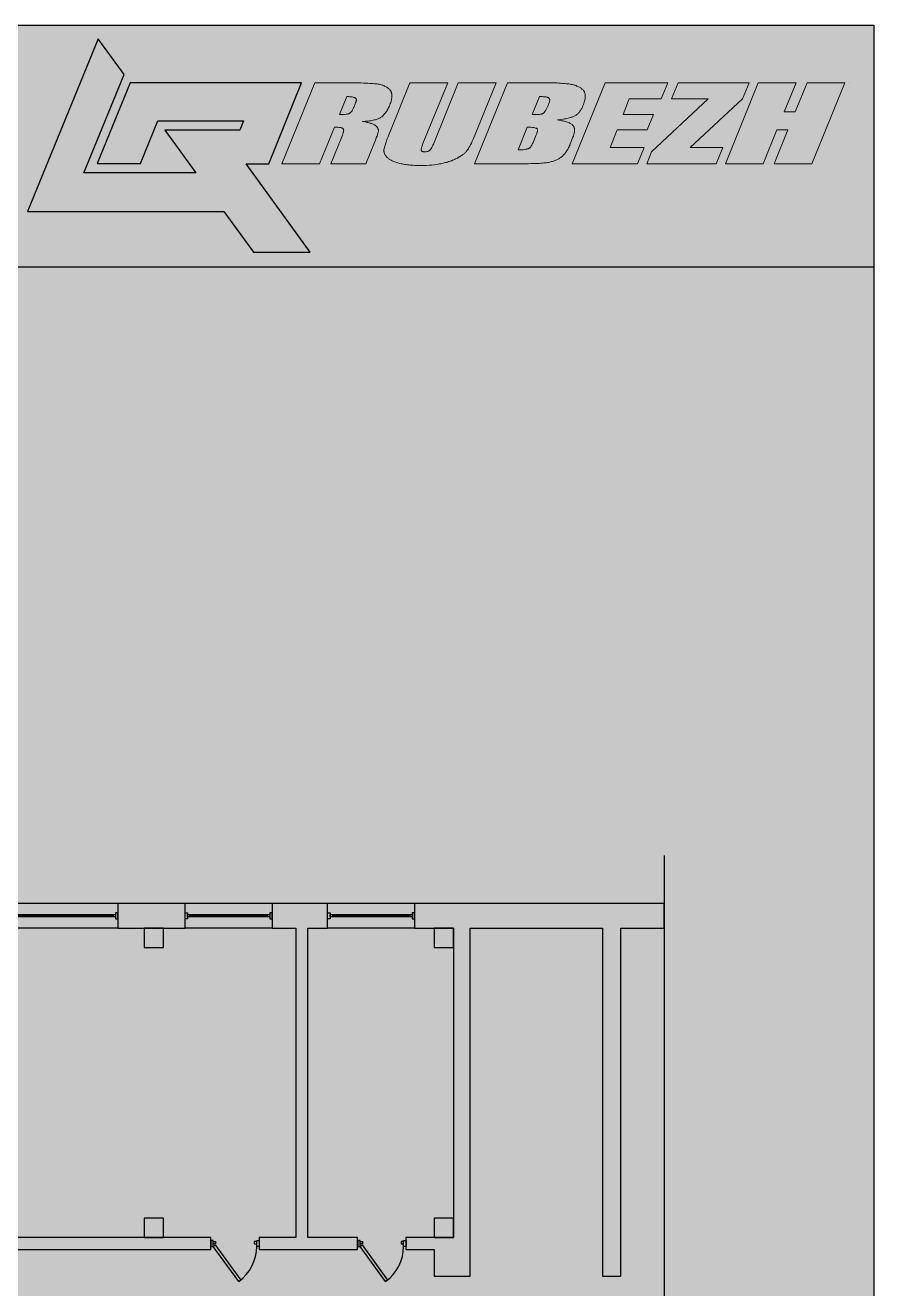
# Model space of a CAD drawing. Header units: millimetres. Extents: x 683 to 978, y 1655 to 1865.
# Drawn here: x 908.2 to 978.4, y 1760.2 to 1864.8 of the extents above; entities that cross this region are included whole.
import ezdxf

# ---------------------------------------------------------------- set-up
doc = ezdxf.new("R2010")
doc.units = ezdxf.units.MM
doc.layers.add('Планировка', color=7, linetype='Continuous')

# ---------------------------------------------------------------- blocks, each defined once
blk = doc.blocks.new('*U146')
at = {"layer": 'Планировка', "color": 251, "linetype": 'Continuous', "lineweight": -3}
for p, q in [((0, 315, -1000), (1800, 315, -1000)), ((100, 85, -1000), (100, 35, -1000)), ((100, 60, -1000), (1700, 60, -1000)), ((1700, 85, -1000), (1700, 35, -1000)), ((0, -195, -1000), (1800, -195, -1000))]:
    blk.add_line(p, q, dxfattribs=at)
at = {"layer": 'Планировка', "color": 251, "linetype": 'Continuous', "lineweight": -3, "elevation": -1000}
for points in [[(50, 0), (0, 0), (0, 120), (50, 120)], [(50, 85), (50, 35), (1750, 35), (1750, 85)], [(1750, 0), (1800, 0), (1800, 120), (1750, 120)]]:
    blk.add_lwpolyline(points, close=True, dxfattribs=at)
blk = doc.blocks.new('*U148')
at = {"layer": 'Планировка', "color": 251, "linetype": 'Continuous', "lineweight": -3}
for points in [[(50, 120), (90, 91), (619, 819), (579, 848)], [(50, 0), (0, 0), (0, 120), (50, 120)], [(50, 20), (100, 20), (100, 70), (50, 70)], [(950, 20), (900, 20), (900, 70), (950, 70)], [(950, 0), (1000, 0), (1000, 120), (950, 120)]]:
    blk.add_lwpolyline(points, close=True, dxfattribs=at)
at = {"layer": 'Планировка', "color": 251, "linetype": 'Continuous', "lineweight": -3, "extrusion": (0, 0, -1)}
blk.add_arc((-50, 120), 900, 126, 180, dxfattribs=at)
blk = doc.blocks.new('*U150')
at = {"layer": 'Планировка', "color": 251, "linetype": 'Continuous', "lineweight": -3}
for p, q in [((6650, 125), (250, 125)), ((250, -125), (6650, -125))]:
    blk.add_line(p, q, dxfattribs=at)
blk = doc.blocks.new('*U151')
at = {"layer": 'Планировка', "color": 251, "linetype": 'Continuous', "lineweight": -3}
for p, q in [((0, 315, -1500), (4500, 315, -1500)), ((100, 85, -1500), (100, 35, -1500)), ((100, 60, -1500), (4400, 60, -1500)), ((4400, 85, -1500), (4400, 35, -1500)), ((0, -195, -1500), (4500, -195, -1500))]:
    blk.add_line(p, q, dxfattribs=at)
at = {"layer": 'Планировка', "color": 251, "linetype": 'Continuous', "lineweight": -3, "elevation": -1500}
for points in [[(50, 0), (0, 0), (0, 120), (50, 120)], [(50, 85), (50, 35), (4450, 35), (4450, 85)], [(4450, 0), (4500, 0), (4500, 120), (4450, 120)]]:
    blk.add_lwpolyline(points, close=True, dxfattribs=at)
blk = doc.blocks.new('*U159')
at = {"layer": 'Планировка', "color": 251, "linetype": 'Continuous', "lineweight": -3}
for p, q in [((0, 315, -1000), (1800, 315, -1000)), ((100, 85, -1000), (100, 35, -1000)), ((100, 60, -1000), (1700, 60, -1000)), ((1700, 85, -1000), (1700, 35, -1000)), ((0, -195, -1000), (1800, -195, -1000))]:
    blk.add_line(p, q, dxfattribs=at)
at = {"layer": 'Планировка', "color": 251, "linetype": 'Continuous', "lineweight": -3, "elevation": -1000}
for points in [[(50, 0), (0, 0), (0, 120), (50, 120)], [(50, 85), (50, 35), (1750, 35), (1750, 85)], [(1750, 0), (1800, 0), (1800, 120), (1750, 120)]]:
    blk.add_lwpolyline(points, close=True, dxfattribs=at)
blk = doc.blocks.new('*U160')
at = {"layer": 'Планировка', "color": 251, "linetype": 'Continuous', "lineweight": -3}
for points in [[(50, 120), (90, 91), (619, 819), (579, 848)], [(50, 0), (0, 0), (0, 120), (50, 120)], [(50, 20), (100, 20), (100, 70), (50, 70)], [(950, 20), (900, 20), (900, 70), (950, 70)], [(950, 0), (1000, 0), (1000, 120), (950, 120)]]:
    blk.add_lwpolyline(points, close=True, dxfattribs=at)
at = {"layer": 'Планировка', "color": 251, "linetype": 'Continuous', "lineweight": -3, "extrusion": (0, 0, -1)}
blk.add_arc((-50, 120), 900, 126, 180, dxfattribs=at)
blk = doc.blocks.new('*U161')
at = {"layer": 'Планировка', "color": 251, "linetype": 'Continuous', "lineweight": -3}
for p, q in [((6400, 0), (0, 0)), ((0, -350), (6400, -350))]:
    blk.add_line(p, q, dxfattribs=at)
blk = doc.blocks.new('*U162')
at = {"layer": 'Планировка', "color": 251, "linetype": 'Continuous', "lineweight": -3}
for p, q in [((923, 0), (125, 0)), ((923, -250), (923, 0)), ((1923, 0), (1923, -250)), ((2875, 0), (1923, 0)), ((10180, 0), (3125, 0)), ((10180, -250), (10180, 0)), ((11180, 0), (11180, -250)), ((11940, 0), (11180, 0)), ((13219, 0), (12190, 0)), ((13219, -250), (13219, 0)), ((14219, 0), (14219, -250)), ((15200, 0), (14219, 0)), ((-125, -250), (923, -250)), ((1923, -250), (3000, -250)), ((3000, -250), (10180, -250)), ((11180, -250), (12065, -250)), ((12065, -250), (13219, -250)), ((14219, -250), (14800, -250))]:
    blk.add_line(p, q, dxfattribs=at)
blk = doc.blocks.new('*U172')
at = {"layer": 'Планировка', "color": 251, "linetype": 'Continuous', "lineweight": -3}
for p, q in [((0, 0), (0, -380)), ((7203, 0), (0, 0)), ((0, -380), (7203, -380))]:
    blk.add_line(p, q, dxfattribs=at)
blk = doc.blocks.new('*U177')
at = {"layer": 'Планировка', "color": 251, "linetype": 'Continuous', "lineweight": -3}
for p, q in [((0, 375), (0, -375)), ((553, 375), (0, 375)), ((0, -375), (803, -375))]:
    blk.add_line(p, q, dxfattribs=at)
blk = doc.blocks.new('*U227')
at = {"layer": 'Планировка', "color": 251, "linetype": 'Continuous', "lineweight": -3}
for p, q in [((0, 255), (0, -255)), ((898, 255), (0, 255)), ((4013, 255), (1278, 255)), ((5166, 255), (4363, 255)), ((5166, -255), (5166, 255)), ((6966, 255), (6966, -255)), ((7373, 255), (6966, 255)), ((8114, 255), (7623, 255)), ((8114, -255), (8114, 255)), ((9914, 255), (9914, -255)), ((11306, 255), (9914, 255)), ((11306, -255), (11306, 255)), ((0, -255), (1278, -255)), ((1278, -255), (4363, -255)), ((4363, -255), (5166, -255)), ((6966, -255), (7498, -255)), ((7498, -255), (8114, -255)), ((9914, -255), (11306, -255))]:
    blk.add_line(p, q, dxfattribs=at)

msp = doc.modelspace()

# ---------------------------------------------------------------- hatches: boundary and pattern name
h = msp.add_hatch(color=255)
h.dxf.hatch_style = 1
h.paths.add_polyline_path([(683.41, 1864.78), (683.41, 1844.78), (978.41, 1844.78), (978.41, 1864.78)])
h = msp.add_hatch(color=150)
h.dxf.hatch_style = 1
h.paths.add_polyline_path([(916.36, 1860.71), (914.21, 1863.65), (908.38, 1849.36), (924.63, 1849.37), (927.09, 1845.99), (931.78, 1845.99), (926.46, 1853.32), (928.35, 1853.32), (931.06, 1860.02), (916.87, 1860.02), (914.14, 1853.33), (917.72, 1853.33), (919.16, 1856.86), (926.26, 1856.86), (925.94, 1856.09), (919.74, 1856.09), (922.31, 1852.55), (913.03, 1852.55)])
h.paths.add_polyline_path([(937.36, 1855.79), (937.3, 1855.6), (937.24, 1855.45), (937.17, 1855.28), (937.09, 1855.08), (936.38, 1853.31), (933.48, 1853.31), (934.39, 1855.54), (934.44, 1855.67), (934.5, 1855.85), (934.52, 1855.93), (934.53, 1855.98), (934.53, 1856.02), (934.54, 1856.09), (934.53, 1856.12), (934.53, 1856.15), (934.53, 1856.17), (934.52, 1856.19), (934.51, 1856.21), (934.49, 1856.23), (934.45, 1856.25), (934.4, 1856.27), (934.32, 1856.3), (934.27, 1856.31), (934.17, 1856.32), (934.06, 1856.33), (933.92, 1856.34), (933.77, 1856.34), (932.54, 1853.31), (929.42, 1853.31), (932.14, 1860.01), (934.35, 1860.01), (934.62, 1860.01), (934.88, 1860.01), (935.12, 1860.01), (935.36, 1860.01), (935.58, 1860.01), (935.79, 1860), (936, 1860), (936.19, 1859.99), (936.36, 1859.98), (936.53, 1859.98), (936.69, 1859.97), (936.94, 1859.95), (937.08, 1859.94), (937.24, 1859.93), (937.51, 1859.89), (937.71, 1859.83), (937.79, 1859.81), (937.9, 1859.77), (938, 1859.72), (938.07, 1859.68), (938.24, 1859.56), (938.4, 1859.4), (938.44, 1859.33), (938.46, 1859.3), (938.49, 1859.24), (938.52, 1859.11), (938.54, 1858.91), (938.52, 1858.72), (938.47, 1858.52), (938.43, 1858.39), (938.39, 1858.29), (938.36, 1858.19), (938.29, 1858.03), (938.23, 1857.91), (938.19, 1857.83), (938.14, 1857.75), (938.1, 1857.67), (938.05, 1857.6), (938, 1857.53), (937.95, 1857.47), (937.9, 1857.41), (937.85, 1857.35), (937.8, 1857.3), (937.67, 1857.19), (937.56, 1857.12), (937.42, 1857.05), (937.27, 1857), (937.08, 1856.94), (936.91, 1856.9), (936.78, 1856.88), (936.59, 1856.86), (936.34, 1856.83), (936.09, 1856.81), (936.26, 1856.79), (936.46, 1856.75), (936.59, 1856.72), (936.83, 1856.65), (937.03, 1856.58), (937.15, 1856.5), (937.26, 1856.39), (937.39, 1856.23), (937.43, 1856.08), (937.41, 1855.96)])
h.paths.add_polyline_path([(934.19, 1857.38), (934.8, 1858.87), (934.93, 1858.87), (935.04, 1858.86), (935.19, 1858.86), (935.35, 1858.83), (935.42, 1858.8), (935.51, 1858.78), (935.59, 1858.67), (935.59, 1858.55), (935.57, 1858.46), (935.56, 1858.43), (935.54, 1858.39), (935.53, 1858.35), (935.38, 1857.98), (935.33, 1857.87), (935.28, 1857.79), (935.24, 1857.71), (935.15, 1857.58), (935.03, 1857.49), (934.92, 1857.45), (934.76, 1857.41), (934.6, 1857.39), (934.44, 1857.38), (934.32, 1857.38)], flags=16)
h.paths.add_polyline_path([(935.05, 1857.5), (935.1, 1857.54), (935.16, 1857.6), (935.2, 1857.65), (935.23, 1857.7), (935.19, 1857.63), (935.13, 1857.57), (935.07, 1857.51)], flags=0)
h.paths.add_polyline_path([(935.59, 1858.58), (935.58, 1858.53), (935.58, 1858.56), (935.59, 1858.64), (935.58, 1858.67), (935.58, 1858.64)], flags=16)
h.paths.add_polyline_path([(937.41, 1856.16), (937.4, 1856.17), (937.42, 1856.13), (937.42, 1856.07)], flags=17)
h.paths.add_polyline_path([(937.97, 1854.87), (938.05, 1855.11), (938.12, 1855.31), (938.21, 1855.53), (938.3, 1855.78), (938.41, 1856.05), (940.02, 1860.01), (943.15, 1860.01), (941.1, 1854.99), (941.06, 1854.88), (941.03, 1854.79), (941, 1854.7), (940.98, 1854.63), (940.96, 1854.56), (940.95, 1854.51), (940.95, 1854.44), (940.98, 1854.38), (940.99, 1854.37), (941.02, 1854.35), (941.03, 1854.34), (941.05, 1854.34), (941.09, 1854.32), (941.13, 1854.31), (941.19, 1854.31), (941.32, 1854.31), (941.38, 1854.31), (941.44, 1854.32), (941.5, 1854.34), (941.55, 1854.36), (941.6, 1854.38), (941.6, 1854.39), (941.68, 1854.44), (941.71, 1854.48), (941.75, 1854.53), (941.79, 1854.59), (941.83, 1854.67), (941.87, 1854.75), (941.92, 1854.85), (941.97, 1854.95), (942.02, 1855.07), (944.02, 1860.01), (947.15, 1860.01), (945.33, 1855.54), (945.25, 1855.35), (945.13, 1855.06), (945, 1854.79), (944.87, 1854.57), (944.78, 1854.43), (944.69, 1854.32), (944.63, 1854.27), (944.54, 1854.18), (944.45, 1854.11), (944.33, 1854.02), (944.16, 1853.91), (943.96, 1853.8), (943.82, 1853.72), (943.72, 1853.68), (943.6, 1853.62), (943.36, 1853.53), (943.23, 1853.49), (943.1, 1853.44), (942.96, 1853.41), (942.86, 1853.38), (942.77, 1853.36), (942.61, 1853.32), (942.47, 1853.3), (942.28, 1853.27), (942.06, 1853.23), (941.84, 1853.21), (941.62, 1853.19), (941.39, 1853.18), (941.16, 1853.17), (940.83, 1853.17), (940.53, 1853.18), (940.4, 1853.18), (940.28, 1853.19), (940.16, 1853.2), (940.04, 1853.21), (939.83, 1853.23), (939.71, 1853.25), (939.51, 1853.28), (939.33, 1853.32), (939.15, 1853.36), (938.97, 1853.41), (938.85, 1853.45), (938.75, 1853.48), (938.62, 1853.53), (938.55, 1853.57), (938.4, 1853.64), (938.24, 1853.74), (938.14, 1853.83), (938.09, 1853.89), (938.02, 1853.97), (937.97, 1854.05), (937.92, 1854.14), (937.9, 1854.21), (937.87, 1854.31), (937.86, 1854.46), (937.9, 1854.63)])
h.paths.add_polyline_path([(953.49, 1856.52), (953.45, 1856.56), (953.4, 1856.59), (953.35, 1856.63), (953.29, 1856.66), (953.22, 1856.69), (953.15, 1856.72), (953.07, 1856.75), (952.99, 1856.78), (952.9, 1856.81), (952.8, 1856.83), (952.7, 1856.86), (952.6, 1856.88), (952.48, 1856.9), (952.36, 1856.92), (952.24, 1856.94), (952.48, 1856.97), (952.71, 1857), (952.82, 1857.02), (952.92, 1857.04), (953.02, 1857.06), (953.11, 1857.08), (953.2, 1857.11), (953.28, 1857.13), (953.36, 1857.16), (953.44, 1857.18), (953.5, 1857.21), (953.57, 1857.23), (953.63, 1857.26), (953.73, 1857.32), (953.83, 1857.39), (953.88, 1857.43), (953.93, 1857.47), (953.97, 1857.51), (954.06, 1857.61), (954.14, 1857.73), (954.24, 1857.89), (954.25, 1857.9), (954.31, 1858.04), (954.34, 1858.11), (954.38, 1858.21), (954.42, 1858.32), (954.45, 1858.42), (954.48, 1858.51), (954.5, 1858.61), (954.52, 1858.69), (954.53, 1858.78), (954.53, 1858.86), (954.53, 1858.93), (954.53, 1859.01), (954.52, 1859.07), (954.5, 1859.14), (954.49, 1859.17), (954.46, 1859.26), (954.44, 1859.29), (954.39, 1859.37), (954.35, 1859.42), (954.31, 1859.46), (954.26, 1859.5), (954.21, 1859.55), (954.16, 1859.59), (954.11, 1859.62), (954.05, 1859.66), (953.98, 1859.69), (953.92, 1859.72), (953.85, 1859.75), (953.78, 1859.78), (953.71, 1859.81), (953.63, 1859.83), (953.55, 1859.85), (953.38, 1859.88), (953.29, 1859.9), (953.19, 1859.92), (953.09, 1859.93), (952.98, 1859.94), (952.86, 1859.95), (952.74, 1859.96), (952.62, 1859.97), (952.48, 1859.98), (952.34, 1859.99), (952.2, 1860), (952.05, 1860), (951.89, 1860.01), (951.73, 1860.01), (951.56, 1860.01), (951.38, 1860.01), (951.2, 1860.01), (948.1, 1860.01), (945.38, 1853.31), (948.98, 1853.31), (949.21, 1853.31), (949.43, 1853.32), (949.64, 1853.32), (949.84, 1853.32), (950.03, 1853.33), (950.22, 1853.33), (950.39, 1853.34), (950.55, 1853.34), (950.71, 1853.35), (950.85, 1853.36), (950.98, 1853.37), (951.11, 1853.38), (951.22, 1853.39), (951.33, 1853.4), (951.43, 1853.42), (951.51, 1853.43), (951.59, 1853.45), (951.67, 1853.47), (951.83, 1853.51), (951.9, 1853.53), (952.04, 1853.58), (952.1, 1853.61), (952.17, 1853.64), (952.23, 1853.67), (952.36, 1853.73), (952.41, 1853.77), (952.52, 1853.84), (952.57, 1853.88), (952.63, 1853.92), (952.68, 1853.97), (952.77, 1854.07), (952.82, 1854.12), (952.87, 1854.18), (952.91, 1854.24), (952.95, 1854.3), (952.99, 1854.36), (953.08, 1854.5), (953.12, 1854.57), (953.19, 1854.72), (953.26, 1854.89), (953.51, 1855.51), (953.55, 1855.59), (953.57, 1855.67), (953.6, 1855.74), (953.61, 1855.82), (953.63, 1855.88), (953.64, 1855.95), (953.65, 1856.02), (953.65, 1856.08), (953.65, 1856.14), (953.64, 1856.2), (953.64, 1856.25), (953.62, 1856.3), (953.6, 1856.35), (953.58, 1856.4), (953.55, 1856.44), (953.52, 1856.48)])
h.paths.add_polyline_path([(949.73, 1856.34), (949.89, 1856.33), (950.03, 1856.33), (950.16, 1856.32), (950.31, 1856.3), (950.43, 1856.27), (950.46, 1856.27), (950.55, 1856.24), (950.59, 1856.11), (950.57, 1856.02), (950.56, 1855.95), (950.52, 1855.81), (950.47, 1855.71), (950.22, 1855.08), (950.18, 1854.99), (950.14, 1854.9), (950.11, 1854.86), (950.09, 1854.82), (950.07, 1854.79), (950.01, 1854.7), (949.91, 1854.61), (949.82, 1854.57), (949.71, 1854.53), (949.61, 1854.51), (949.51, 1854.49), (949.39, 1854.48), (949.26, 1854.47), (949.12, 1854.46), (948.97, 1854.46)], flags=16)
h.paths.add_polyline_path([(950.15, 1857.38), (950.76, 1858.87), (950.87, 1858.87), (950.97, 1858.87), (951.06, 1858.86), (951.15, 1858.86), (951.26, 1858.85), (951.33, 1858.84), (951.44, 1858.83), (951.55, 1858.74), (951.6, 1858.64), (951.59, 1858.5), (951.54, 1858.34), (951.5, 1858.23), (951.44, 1858.09), (951.38, 1857.96), (951.31, 1857.81), (951.25, 1857.71), (951.22, 1857.67), (951.19, 1857.63), (951.15, 1857.58), (951.11, 1857.53), (951.03, 1857.47), (950.91, 1857.43), (950.89, 1857.42), (950.88, 1857.42), (950.84, 1857.42), (950.73, 1857.4), (950.52, 1857.38), (950.4, 1857.38), (950.33, 1857.38), (950.25, 1857.38)], flags=16)
h.paths.add_polyline_path([(950.58, 1856.14), (950.56, 1856.22), (950.51, 1856.25), (950.57, 1856.21)], flags=0)
h.paths.add_polyline_path([(950.02, 1854.72), (950.02, 1854.73), (949.99, 1854.69)], flags=0)
h.paths.add_polyline_path([(949.84, 1854.57), (949.81, 1854.56), (949.87, 1854.59), (949.92, 1854.62), (949.89, 1854.61)], flags=16)
h.paths.add_polyline_path([(951.01, 1857.47), (950.99, 1857.46), (951.04, 1857.48)], flags=0)
h.paths.add_polyline_path([(951.59, 1858.64), (951.58, 1858.66), (951.56, 1858.72), (951.53, 1858.75), (951.58, 1858.69)], flags=0)
h.paths.add_polyline_path([(960.17, 1857.4), (957.66, 1857.4), (958.18, 1858.68), (960.82, 1858.68), (961.36, 1860.01), (956.17, 1860.01), (953.44, 1853.31), (958.86, 1853.31), (959.4, 1854.65), (956.59, 1854.65), (957.19, 1856.13), (959.65, 1856.13)])
h.paths.add_polyline_path([(967.54, 1858.68), (968.09, 1860.01), (962.22, 1860.01), (961.67, 1858.68), (964.72, 1858.68), (960.01, 1854.29), (959.62, 1853.31), (965.36, 1853.31), (965.91, 1854.65), (963.21, 1854.65)])
h.paths.add_polyline_path([(976.01, 1860.01), (972.89, 1860.01), (971.92, 1857.62), (971.01, 1857.62), (971.98, 1860.01), (968.86, 1860.01), (966.14, 1853.31), (969.26, 1853.31), (970.4, 1856.13), (971.31, 1856.13), (970.17, 1853.31), (973.29, 1853.31)])
h = msp.add_hatch(color=254)
h.dxf.hatch_style = 1
h.paths.add_polyline_path([(683.41, 1844.78), (683.41, 1654.78), (978.41, 1654.78), (978.41, 1844.78)])

# ---------------------------------------------------------------- linework, layer by layer
for p, q in [((683.41, 1864.78), (978.41, 1864.78)), ((978.41, 1864.78), (978.41, 1654.78)), ((683.41, 1844.78), (978.41, 1844.78))]:
    msp.add_line(p, q)
at = {"color": 150}
for p, q in [((914.21, 1863.65), (908.38, 1849.36)), ((916.36, 1860.71), (914.21, 1863.65)), ((913.03, 1852.55), (916.36, 1860.71)), ((916.87, 1860.02), (914.14, 1853.33)), ((931.06, 1860.02), (916.87, 1860.02)), ((928.35, 1853.32), (931.06, 1860.02)), ((917.72, 1853.33), (919.16, 1856.86)), ((919.16, 1856.86), (926.26, 1856.86)), ((926.26, 1856.86), (925.94, 1856.09)), ((925.94, 1856.09), (919.74, 1856.09)), ((919.74, 1856.09), (922.31, 1852.55)), ((953.26, 1854.89), (953.23, 1854.8)), ((914.14, 1853.33), (917.72, 1853.33)), ((931.78, 1845.99), (926.46, 1853.32)), ((926.46, 1853.32), (928.35, 1853.32)), ((922.31, 1852.55), (913.03, 1852.55)), ((908.38, 1849.36), (924.63, 1849.37)), ((924.63, 1849.37), (927.09, 1845.99)), ((927.09, 1845.99), (931.78, 1845.99))]:
    msp.add_line(p, q, dxfattribs=at)
at = {"color": 150, "lineweight": 0}
for p, q in [((929.42, 1853.31), (932.14, 1860.01)), ((932.14, 1860.01), (934.35, 1860.01)), ((932.14, 1860.01), (932.14, 1860.01)), ((934.35, 1860.01), (934.62, 1860.01)), ((934.62, 1860.01), (934.88, 1860.01)), ((934.88, 1860.01), (935.12, 1860.01)), ((935.12, 1860.01), (935.36, 1860.01)), ((935.36, 1860.01), (935.58, 1860.01)), ((935.58, 1860.01), (935.79, 1860)), ((935.79, 1860), (936, 1860)), ((936, 1860), (936.19, 1859.99)), ((936.19, 1859.99), (936.36, 1859.98)), ((936.36, 1859.98), (936.53, 1859.98)), ((936.53, 1859.98), (936.69, 1859.97)), ((936.69, 1859.97), (936.83, 1859.96)), ((936.83, 1859.96), (936.96, 1859.95)), ((936.96, 1859.95), (937.08, 1859.94)), ((937.08, 1859.94), (937.2, 1859.93)), ((937.2, 1859.93), (937.29, 1859.92)), ((937.29, 1859.92), (937.38, 1859.91)), ((937.38, 1859.91), (937.47, 1859.89)), ((937.47, 1859.89), (937.56, 1859.87)), ((937.56, 1859.87), (937.64, 1859.85)), ((937.64, 1859.85), (937.72, 1859.83)), ((937.72, 1859.83), (937.79, 1859.81)), ((937.79, 1859.81), (937.87, 1859.78)), ((937.87, 1859.78), (937.93, 1859.75)), ((937.93, 1859.75), (938, 1859.72)), ((938, 1859.72), (938.06, 1859.69)), ((938.06, 1859.69), (938.12, 1859.65)), ((938.12, 1859.65), (938.18, 1859.61)), ((938.18, 1859.61), (938.23, 1859.57)), ((938.23, 1859.57), (938.28, 1859.53)), ((938.28, 1859.53), (938.33, 1859.48)), ((938.33, 1859.48), (938.37, 1859.43)), ((938.37, 1859.43), (938.39, 1859.41)), ((938.39, 1859.41), (938.41, 1859.38)), ((938.41, 1856.05), (940.02, 1860.01)), ((938.41, 1859.38), (938.43, 1859.36)), ((938.43, 1859.36), (938.44, 1859.33)), ((940.02, 1860.01), (943.15, 1860.01)), ((943.15, 1860.01), (941.1, 1854.99)), ((942.02, 1855.07), (944.02, 1860.01)), ((944.02, 1860.01), (947.15, 1860.01)), ((947.15, 1860.01), (945.33, 1855.54)), ((945.38, 1853.31), (948.1, 1860.01)), ((947.38, 1860.01), (947.38, 1860.01)), ((948.1, 1860.01), (951.2, 1860.01)), ((948.1, 1860.01), (948.1, 1860.01)), ((951.2, 1860.01), (951.38, 1860.01)), ((951.38, 1860.01), (951.56, 1860.01)), ((951.56, 1860.01), (951.73, 1860.01)), ((951.73, 1860.01), (951.89, 1860.01)), ((951.89, 1860.01), (952.05, 1860)), ((952.05, 1860), (952.2, 1860)), ((952.2, 1860), (952.34, 1859.99)), ((952.34, 1859.99), (952.48, 1859.98)), ((952.48, 1859.98), (952.62, 1859.97)), ((952.62, 1859.97), (952.74, 1859.96)), ((952.74, 1859.96), (952.86, 1859.95)), ((952.86, 1859.95), (952.98, 1859.94)), ((952.98, 1859.94), (953.09, 1859.93)), ((953.09, 1859.93), (953.19, 1859.92)), ((953.19, 1859.92), (953.29, 1859.9)), ((953.29, 1859.9), (953.38, 1859.88)), ((953.38, 1859.88), (953.46, 1859.87)), ((953.44, 1853.31), (956.17, 1860.01)), ((953.46, 1859.87), (953.55, 1859.85)), ((953.55, 1859.85), (953.63, 1859.83)), ((953.63, 1859.83), (953.71, 1859.81)), ((953.71, 1859.81), (953.78, 1859.78)), ((953.78, 1859.78), (953.85, 1859.75)), ((953.85, 1859.75), (953.92, 1859.72)), ((953.92, 1859.72), (953.98, 1859.69)), ((953.98, 1859.69), (954.05, 1859.66)), ((954.05, 1859.66), (954.11, 1859.62)), ((954.11, 1859.62), (954.16, 1859.59)), ((954.16, 1859.59), (954.21, 1859.55)), ((954.21, 1859.55), (954.26, 1859.5)), ((954.26, 1859.5), (954.31, 1859.46)), ((954.31, 1859.46), (954.35, 1859.42)), ((954.35, 1859.42), (954.39, 1859.37)), ((954.39, 1859.37), (954.41, 1859.34)), ((956.17, 1860.01), (961.36, 1860.01)), ((956.96, 1860.01), (956.96, 1860.01)), ((961.36, 1860.01), (960.82, 1858.68)), ((961.67, 1858.68), (962.22, 1860.01)), ((962.22, 1860.01), (968.09, 1860.01)), ((966.14, 1853.31), (968.86, 1860.01)), ((968.09, 1860.01), (967.54, 1858.68)), ((968.86, 1860.01), (971.98, 1860.01)), ((971.98, 1860.01), (971.01, 1857.62)), ((971.92, 1857.62), (972.89, 1860.01)), ((972.89, 1860.01), (976.01, 1860.01)), ((976.01, 1860.01), (973.29, 1853.31)), ((976.42, 1860.01), (976.42, 1860.01)), ((934.8, 1858.87), (934.19, 1857.38)), ((934.93, 1858.87), (934.8, 1858.87)), ((934.8, 1858.87), (934.8, 1858.87)), ((935.04, 1858.86), (934.93, 1858.87)), ((935.15, 1858.86), (935.04, 1858.86)), ((935.24, 1858.85), (935.15, 1858.86)), ((935.32, 1858.83), (935.24, 1858.85)), ((935.39, 1858.81), (935.32, 1858.83)), ((935.38, 1857.98), (935.53, 1858.35)), ((935.42, 1858.8), (935.39, 1858.81)), ((935.45, 1858.8), (935.42, 1858.8)), ((935.47, 1858.78), (935.45, 1858.8)), ((935.5, 1858.77), (935.47, 1858.78)), ((935.52, 1858.76), (935.5, 1858.77)), ((935.53, 1858.74), (935.52, 1858.76)), ((935.55, 1858.73), (935.53, 1858.74)), ((935.53, 1858.35), (935.54, 1858.39)), ((935.54, 1858.39), (935.56, 1858.43)), ((935.56, 1858.71), (935.55, 1858.73)), ((935.57, 1858.69), (935.56, 1858.71)), ((935.56, 1858.43), (935.57, 1858.46)), ((935.58, 1858.67), (935.57, 1858.69)), ((935.57, 1858.5), (935.58, 1858.53)), ((935.57, 1858.46), (935.57, 1858.5)), ((935.58, 1858.64), (935.58, 1858.67)), ((935.59, 1858.62), (935.58, 1858.64)), ((935.58, 1858.56), (935.59, 1858.59)), ((935.58, 1858.53), (935.58, 1858.56)), ((935.59, 1858.59), (935.59, 1858.62)), ((938.43, 1858.39), (938.39, 1858.29)), ((938.46, 1858.49), (938.43, 1858.39)), ((938.44, 1859.33), (938.46, 1859.3)), ((938.46, 1859.3), (938.47, 1859.27)), ((938.49, 1858.58), (938.46, 1858.49)), ((938.47, 1859.27), (938.48, 1859.24)), ((938.48, 1859.24), (938.49, 1859.21)), ((938.49, 1859.21), (938.5, 1859.17)), ((938.51, 1858.68), (938.49, 1858.58)), ((938.5, 1859.17), (938.51, 1859.14)), ((938.51, 1859.14), (938.52, 1859.11)), ((938.52, 1858.76), (938.51, 1858.68)), ((938.52, 1859.11), (938.52, 1859.07)), ((938.52, 1859.07), (938.53, 1859)), ((938.53, 1858.85), (938.52, 1858.76)), ((938.53, 1859), (938.53, 1858.93)), ((938.53, 1858.93), (938.53, 1858.85)), ((950.76, 1858.87), (950.15, 1857.38)), ((950.87, 1858.87), (950.76, 1858.87)), ((950.76, 1858.87), (950.76, 1858.87)), ((950.97, 1858.87), (950.87, 1858.87)), ((951.06, 1858.86), (950.97, 1858.87)), ((951.15, 1858.86), (951.06, 1858.86)), ((951.22, 1858.85), (951.15, 1858.86)), ((951.28, 1858.85), (951.22, 1858.85)), ((951.33, 1858.84), (951.28, 1858.85)), ((951.38, 1858.83), (951.33, 1858.84)), ((951.41, 1858.82), (951.38, 1858.83)), ((951.45, 1858.81), (951.41, 1858.82)), ((951.48, 1858.8), (951.45, 1858.81)), ((951.5, 1858.78), (951.48, 1858.8)), ((951.53, 1858.75), (951.5, 1858.78)), ((951.5, 1858.23), (951.53, 1858.31)), ((951.55, 1858.73), (951.53, 1858.75)), ((951.53, 1858.31), (951.55, 1858.38)), ((951.56, 1858.7), (951.55, 1858.73)), ((951.55, 1858.38), (951.57, 1858.44)), ((951.58, 1858.68), (951.56, 1858.7)), ((951.57, 1858.44), (951.58, 1858.5)), ((951.58, 1858.66), (951.58, 1858.68)), ((951.59, 1858.64), (951.58, 1858.66)), ((951.58, 1858.5), (951.59, 1858.55)), ((951.59, 1858.62), (951.59, 1858.64)), ((951.59, 1858.6), (951.59, 1858.62)), ((951.59, 1858.55), (951.59, 1858.6)), ((954.42, 1858.32), (954.38, 1858.21)), ((954.41, 1859.34), (954.43, 1859.32)), ((954.45, 1858.42), (954.42, 1858.32)), ((954.43, 1859.32), (954.44, 1859.29)), ((954.44, 1859.29), (954.46, 1859.26)), ((954.48, 1858.51), (954.45, 1858.42)), ((954.46, 1859.26), (954.47, 1859.23)), ((954.47, 1859.23), (954.48, 1859.2)), ((954.48, 1859.2), (954.49, 1859.17)), ((954.5, 1858.61), (954.48, 1858.51)), ((954.49, 1859.17), (954.5, 1859.14)), ((954.5, 1859.14), (954.52, 1859.07)), ((954.52, 1858.69), (954.5, 1858.61)), ((954.52, 1859.07), (954.53, 1859.01)), ((954.53, 1858.78), (954.52, 1858.69)), ((954.53, 1859.01), (954.53, 1858.93)), ((954.53, 1858.93), (954.53, 1858.86)), ((954.53, 1858.86), (954.53, 1858.78)), ((958.18, 1858.68), (957.66, 1857.4)), ((960.82, 1858.68), (958.18, 1858.68)), ((960.01, 1854.29), (964.72, 1858.68)), ((964.72, 1858.68), (961.67, 1858.68)), ((967.54, 1858.68), (963.21, 1854.65)), ((934.19, 1857.38), (934.32, 1857.38)), ((934.32, 1857.38), (934.44, 1857.38)), ((934.44, 1857.38), (934.55, 1857.39)), ((934.55, 1857.39), (934.65, 1857.4)), ((934.65, 1857.4), (934.74, 1857.41)), ((934.74, 1857.41), (934.82, 1857.43)), ((934.82, 1857.43), (934.89, 1857.44)), ((934.89, 1857.44), (934.96, 1857.46)), ((934.96, 1857.46), (934.99, 1857.47)), ((934.99, 1857.47), (935.02, 1857.49)), ((935.02, 1857.49), (935.05, 1857.5)), ((935.05, 1857.5), (935.07, 1857.52)), ((935.07, 1857.52), (935.1, 1857.55)), ((935.1, 1857.55), (935.13, 1857.57)), ((935.13, 1857.57), (935.16, 1857.6)), ((935.16, 1857.6), (935.18, 1857.63)), ((935.18, 1857.63), (935.21, 1857.67)), ((935.21, 1857.67), (935.23, 1857.7)), ((935.23, 1857.7), (935.26, 1857.74)), ((935.26, 1857.74), (935.28, 1857.79)), ((935.28, 1857.79), (935.31, 1857.83)), ((935.31, 1857.83), (935.33, 1857.88)), ((935.33, 1857.88), (935.36, 1857.93)), ((935.36, 1857.93), (935.38, 1857.98)), ((937.8, 1857.3), (937.75, 1857.26)), ((937.85, 1857.35), (937.8, 1857.3)), ((937.9, 1857.41), (937.85, 1857.35)), ((937.95, 1857.47), (937.9, 1857.41)), ((938, 1857.53), (937.95, 1857.47)), ((938.05, 1857.6), (938, 1857.53)), ((938.1, 1857.67), (938.05, 1857.6)), ((938.14, 1857.75), (938.1, 1857.67)), ((938.19, 1857.83), (938.14, 1857.75)), ((938.23, 1857.91), (938.19, 1857.83)), ((938.27, 1858), (938.23, 1857.91)), ((938.32, 1858.09), (938.27, 1858)), ((938.36, 1858.19), (938.32, 1858.09)), ((938.39, 1858.29), (938.36, 1858.19)), ((950.15, 1857.38), (950.25, 1857.38)), ((950.25, 1857.38), (950.33, 1857.38)), ((950.33, 1857.38), (950.4, 1857.38)), ((950.4, 1857.38), (950.46, 1857.38)), ((950.46, 1857.38), (950.57, 1857.39)), ((950.57, 1857.39), (950.67, 1857.39)), ((950.67, 1857.39), (950.76, 1857.4)), ((950.76, 1857.4), (950.84, 1857.42)), ((950.84, 1857.42), (950.88, 1857.42)), ((950.88, 1857.42), (950.91, 1857.43)), ((950.91, 1857.43), (950.95, 1857.44)), ((950.95, 1857.44), (950.98, 1857.45)), ((950.98, 1857.45), (951.01, 1857.47)), ((951.01, 1857.47), (951.04, 1857.48)), ((951.04, 1857.48), (951.06, 1857.49)), ((951.06, 1857.49), (951.08, 1857.51)), ((951.08, 1857.51), (951.11, 1857.53)), ((951.11, 1857.53), (951.13, 1857.55)), ((951.13, 1857.55), (951.15, 1857.58)), ((951.15, 1857.58), (951.17, 1857.6)), ((951.17, 1857.6), (951.2, 1857.63)), ((951.2, 1857.63), (951.22, 1857.67)), ((951.22, 1857.67), (951.25, 1857.71)), ((951.25, 1857.71), (951.28, 1857.75)), ((951.28, 1857.75), (951.33, 1857.85)), ((951.33, 1857.85), (951.38, 1857.96)), ((951.38, 1857.96), (951.44, 1858.09)), ((951.44, 1858.09), (951.5, 1858.23)), ((953.63, 1857.26), (953.57, 1857.23)), ((953.68, 1857.29), (953.63, 1857.26)), ((953.73, 1857.32), (953.68, 1857.29)), ((953.78, 1857.35), (953.73, 1857.32)), ((953.83, 1857.39), (953.78, 1857.35)), ((953.88, 1857.43), (953.83, 1857.39)), ((953.93, 1857.47), (953.88, 1857.43)), ((953.98, 1857.51), (953.93, 1857.47)), ((954.02, 1857.56), (953.98, 1857.51)), ((954.06, 1857.61), (954.02, 1857.56)), ((954.1, 1857.66), (954.06, 1857.61)), ((954.14, 1857.72), (954.1, 1857.66)), ((954.18, 1857.78), (954.14, 1857.72)), ((954.21, 1857.84), (954.18, 1857.78)), ((954.25, 1857.9), (954.21, 1857.84)), ((954.28, 1857.97), (954.25, 1857.9)), ((954.31, 1858.04), (954.28, 1857.97)), ((954.34, 1858.11), (954.31, 1858.04)), ((954.38, 1858.21), (954.34, 1858.11)), ((957.66, 1857.4), (960.17, 1857.4)), ((960.17, 1857.4), (959.65, 1856.13)), ((971.01, 1857.62), (971.92, 1857.62)), ((933.77, 1856.34), (932.54, 1853.31)), ((933.92, 1856.34), (933.77, 1856.34)), ((934.06, 1856.33), (933.92, 1856.34)), ((934.17, 1856.32), (934.06, 1856.33)), ((934.27, 1856.31), (934.17, 1856.32)), ((934.32, 1856.3), (934.27, 1856.31)), ((934.36, 1856.29), (934.32, 1856.3)), ((934.39, 1856.28), (934.36, 1856.29)), ((934.42, 1856.27), (934.39, 1856.28)), ((934.45, 1856.25), (934.42, 1856.27)), ((934.47, 1856.24), (934.45, 1856.25)), ((934.49, 1856.23), (934.47, 1856.24)), ((934.51, 1856.21), (934.49, 1856.23)), ((936.21, 1856.82), (936.08, 1856.81)), ((936.08, 1856.81), (936.19, 1856.8)), ((936.19, 1856.8), (936.29, 1856.78)), ((936.33, 1856.83), (936.21, 1856.82)), ((936.29, 1856.78), (936.39, 1856.76)), ((936.45, 1856.84), (936.33, 1856.83)), ((936.39, 1856.76), (936.48, 1856.74)), ((936.56, 1856.85), (936.45, 1856.84)), ((936.48, 1856.74), (936.56, 1856.72)), ((936.68, 1856.87), (936.56, 1856.85)), ((936.56, 1856.72), (936.64, 1856.7)), ((936.64, 1856.7), (936.72, 1856.68)), ((936.78, 1856.88), (936.68, 1856.87)), ((936.72, 1856.68), (936.79, 1856.66)), ((936.88, 1856.9), (936.78, 1856.88)), ((936.79, 1856.66), (936.86, 1856.64)), ((936.86, 1856.64), (936.92, 1856.62)), ((936.98, 1856.92), (936.88, 1856.9)), ((936.92, 1856.62), (936.98, 1856.59)), ((937.07, 1856.94), (936.98, 1856.92)), ((936.98, 1856.59), (937.03, 1856.57)), ((937.03, 1856.57), (937.08, 1856.55)), ((937.16, 1856.96), (937.07, 1856.94)), ((937.08, 1856.55), (937.12, 1856.52)), ((937.12, 1856.52), (937.16, 1856.5)), ((937.24, 1856.99), (937.16, 1856.96)), ((937.16, 1856.5), (937.18, 1856.47)), ((937.18, 1856.47), (937.24, 1856.42)), ((937.32, 1857.01), (937.24, 1856.99)), ((937.24, 1856.42), (937.29, 1856.36)), ((937.29, 1856.36), (937.33, 1856.31)), ((937.39, 1857.04), (937.32, 1857.01)), ((937.33, 1856.31), (937.36, 1856.26)), ((937.36, 1856.26), (937.37, 1856.24)), ((937.37, 1856.24), (937.38, 1856.21)), ((937.38, 1856.21), (937.4, 1856.19)), ((937.46, 1857.07), (937.39, 1857.04)), ((937.52, 1857.1), (937.46, 1857.07)), ((937.58, 1857.13), (937.52, 1857.1)), ((937.64, 1857.17), (937.58, 1857.13)), ((937.69, 1857.21), (937.64, 1857.17)), ((937.75, 1857.26), (937.69, 1857.21)), ((949.73, 1856.34), (948.97, 1854.46)), ((949.89, 1856.33), (949.73, 1856.34)), ((949.73, 1856.34), (949.73, 1856.34)), ((950.03, 1856.33), (949.89, 1856.33)), ((950.16, 1856.32), (950.03, 1856.33)), ((950.27, 1856.31), (950.16, 1856.32)), ((950.36, 1856.29), (950.27, 1856.31)), ((950.43, 1856.27), (950.36, 1856.29)), ((950.46, 1856.27), (950.43, 1856.27)), ((950.49, 1856.26), (950.46, 1856.27)), ((950.51, 1856.25), (950.49, 1856.26)), ((950.53, 1856.23), (950.51, 1856.25)), ((950.54, 1856.22), (950.53, 1856.23)), ((950.55, 1856.21), (950.54, 1856.22)), ((952.48, 1856.97), (952.24, 1856.94)), ((952.24, 1856.94), (952.36, 1856.92)), ((952.36, 1856.92), (952.48, 1856.9)), ((952.71, 1857), (952.48, 1856.97)), ((952.48, 1856.9), (952.6, 1856.88)), ((952.6, 1856.88), (952.7, 1856.86)), ((952.7, 1856.86), (952.8, 1856.83)), ((952.82, 1857.02), (952.71, 1857)), ((952.8, 1856.83), (952.9, 1856.81)), ((952.92, 1857.04), (952.82, 1857.02)), ((952.9, 1856.81), (952.99, 1856.78)), ((953.02, 1857.06), (952.92, 1857.04)), ((952.99, 1856.78), (953.07, 1856.75)), ((953.11, 1857.08), (953.02, 1857.06)), ((953.07, 1856.75), (953.15, 1856.72)), ((953.2, 1857.11), (953.11, 1857.08)), ((953.15, 1856.72), (953.22, 1856.69)), ((953.28, 1857.13), (953.2, 1857.11)), ((953.22, 1856.69), (953.29, 1856.66)), ((953.36, 1857.16), (953.28, 1857.13)), ((953.29, 1856.66), (953.35, 1856.63)), ((953.35, 1856.63), (953.4, 1856.59)), ((953.44, 1857.18), (953.36, 1857.16)), ((953.4, 1856.59), (953.45, 1856.56)), ((953.5, 1857.21), (953.44, 1857.18)), ((953.45, 1856.56), (953.49, 1856.52)), ((953.49, 1856.52), (953.52, 1856.48)), ((953.57, 1857.23), (953.5, 1857.21)), ((953.52, 1856.48), (953.55, 1856.44)), ((953.55, 1856.44), (953.58, 1856.4)), ((953.58, 1856.4), (953.6, 1856.35)), ((953.6, 1856.35), (953.62, 1856.3)), ((953.62, 1856.3), (953.64, 1856.25)), ((953.64, 1856.25), (953.64, 1856.2)), ((933.48, 1853.31), (934.39, 1855.54)), ((934.39, 1855.54), (934.44, 1855.67)), ((934.44, 1855.67), (934.48, 1855.79)), ((934.48, 1855.79), (934.49, 1855.84)), ((934.49, 1855.84), (934.51, 1855.89)), ((934.52, 1856.19), (934.51, 1856.21)), ((934.51, 1855.89), (934.52, 1855.93)), ((934.53, 1856.17), (934.52, 1856.19)), ((934.52, 1855.93), (934.53, 1855.98)), ((934.53, 1856.15), (934.53, 1856.17)), ((934.53, 1856.12), (934.53, 1856.15)), ((934.54, 1856.09), (934.53, 1856.12)), ((934.53, 1856.05), (934.54, 1856.09)), ((934.53, 1856.02), (934.53, 1856.05)), ((934.53, 1855.98), (934.53, 1856.02)), ((937.17, 1855.28), (937.09, 1855.08)), ((937.24, 1855.45), (937.17, 1855.28)), ((937.3, 1855.6), (937.24, 1855.45)), ((937.34, 1855.73), (937.3, 1855.6)), ((937.38, 1855.85), (937.34, 1855.73)), ((937.4, 1855.94), (937.38, 1855.85)), ((937.4, 1856.19), (937.4, 1856.17)), ((937.4, 1856.17), (937.41, 1856.14)), ((937.41, 1855.98), (937.4, 1855.94)), ((937.41, 1856.14), (937.41, 1856.12)), ((937.41, 1856.12), (937.42, 1856.1)), ((937.42, 1856.02), (937.41, 1855.98)), ((937.42, 1856.1), (937.42, 1856.07)), ((937.42, 1856.07), (937.42, 1856.05)), ((937.42, 1856.05), (937.42, 1856.02)), ((938.05, 1855.11), (938.12, 1855.31)), ((938.12, 1855.31), (938.21, 1855.53)), ((938.21, 1855.53), (938.3, 1855.78)), ((938.3, 1855.78), (938.41, 1856.05)), ((945.18, 1855.18), (945.11, 1855.03)), ((945.25, 1855.35), (945.18, 1855.18)), ((945.33, 1855.54), (945.25, 1855.35)), ((950.22, 1855.08), (950.47, 1855.71)), ((950.47, 1855.71), (950.52, 1855.81)), ((950.52, 1855.81), (950.54, 1855.91)), ((950.54, 1855.91), (950.56, 1855.95)), ((950.57, 1856.19), (950.55, 1856.21)), ((950.56, 1855.95), (950.57, 1855.99)), ((950.57, 1856.17), (950.57, 1856.19)), ((950.58, 1856.14), (950.57, 1856.17)), ((950.57, 1856.02), (950.58, 1856.06)), ((950.57, 1855.99), (950.57, 1856.02)), ((950.58, 1856.12), (950.58, 1856.14)), ((950.58, 1856.09), (950.58, 1856.12)), ((950.58, 1856.06), (950.58, 1856.09)), ((953.51, 1855.51), (953.26, 1854.89)), ((953.55, 1855.59), (953.51, 1855.51)), ((953.57, 1855.67), (953.55, 1855.59)), ((953.6, 1855.74), (953.57, 1855.67)), ((953.61, 1855.82), (953.6, 1855.74)), ((953.63, 1855.88), (953.61, 1855.82)), ((953.64, 1855.95), (953.63, 1855.88)), ((953.64, 1856.2), (953.65, 1856.14)), ((953.65, 1856.02), (953.64, 1855.95)), ((953.65, 1856.14), (953.65, 1856.08)), ((953.65, 1856.08), (953.65, 1856.02)), ((957.19, 1856.13), (956.59, 1854.65)), ((959.65, 1856.13), (957.19, 1856.13)), ((970.4, 1856.13), (969.26, 1853.31)), ((970.17, 1853.31), (971.31, 1856.13)), ((971.31, 1856.13), (970.4, 1856.13)), ((937.09, 1855.08), (936.38, 1853.31)), ((937.87, 1854.51), (937.88, 1854.56)), ((937.87, 1854.47), (937.87, 1854.51)), ((937.87, 1854.43), (937.87, 1854.47)), ((937.87, 1854.38), (937.87, 1854.43)), ((937.87, 1854.34), (937.87, 1854.38)), ((937.88, 1854.3), (937.87, 1854.34)), ((937.88, 1854.56), (937.91, 1854.66)), ((937.89, 1854.26), (937.88, 1854.3)), ((937.9, 1854.21), (937.89, 1854.26)), ((937.91, 1854.17), (937.9, 1854.21)), ((937.91, 1854.66), (937.94, 1854.78)), ((937.93, 1854.13), (937.91, 1854.17)), ((937.95, 1854.09), (937.93, 1854.13)), ((937.94, 1854.78), (937.99, 1854.93)), ((937.99, 1854.93), (938.05, 1855.11)), ((940.96, 1854.56), (940.95, 1854.51)), ((940.95, 1854.51), (940.95, 1854.48)), ((940.95, 1854.48), (940.95, 1854.46)), ((940.95, 1854.46), (940.95, 1854.44)), ((940.95, 1854.44), (940.96, 1854.43)), ((940.98, 1854.63), (940.96, 1854.56)), ((940.96, 1854.43), (940.96, 1854.41)), ((940.96, 1854.41), (940.97, 1854.4)), ((940.97, 1854.4), (940.98, 1854.38)), ((941, 1854.7), (940.98, 1854.63)), ((940.98, 1854.38), (940.99, 1854.37)), ((940.99, 1854.37), (941, 1854.36)), ((941.03, 1854.79), (941, 1854.7)), ((941, 1854.36), (941.02, 1854.35)), ((941.02, 1854.35), (941.03, 1854.34)), ((941.06, 1854.88), (941.03, 1854.79)), ((941.03, 1854.34), (941.05, 1854.34)), ((941.05, 1854.34), (941.09, 1854.32)), ((941.1, 1854.99), (941.06, 1854.88)), ((941.09, 1854.32), (941.13, 1854.31)), ((941.13, 1854.31), (941.19, 1854.31)), ((941.19, 1854.31), (941.25, 1854.31)), ((941.25, 1854.31), (941.32, 1854.31)), ((941.32, 1854.31), (941.38, 1854.31)), ((941.38, 1854.31), (941.44, 1854.32)), ((941.44, 1854.32), (941.5, 1854.34)), ((941.5, 1854.34), (941.55, 1854.36)), ((941.55, 1854.36), (941.6, 1854.38)), ((941.6, 1854.38), (941.62, 1854.39)), ((941.62, 1854.39), (941.64, 1854.41)), ((941.64, 1854.41), (941.66, 1854.42)), ((941.66, 1854.42), (941.68, 1854.44)), ((941.68, 1854.44), (941.71, 1854.48)), ((941.71, 1854.48), (941.75, 1854.53)), ((941.75, 1854.53), (941.79, 1854.59)), ((941.79, 1854.59), (941.83, 1854.67)), ((941.83, 1854.67), (941.87, 1854.75)), ((941.87, 1854.75), (941.92, 1854.85)), ((941.92, 1854.85), (941.97, 1854.95)), ((941.97, 1854.95), (942.02, 1855.07)), ((944.5, 1854.15), (944.45, 1854.11)), ((944.55, 1854.19), (944.5, 1854.15)), ((944.59, 1854.23), (944.55, 1854.19)), ((944.63, 1854.27), (944.59, 1854.23)), ((944.67, 1854.31), (944.63, 1854.27)), ((944.71, 1854.35), (944.67, 1854.31)), ((944.74, 1854.39), (944.71, 1854.35)), ((944.77, 1854.43), (944.74, 1854.39)), ((944.8, 1854.46), (944.77, 1854.43)), ((944.86, 1854.55), (944.8, 1854.46)), ((944.91, 1854.65), (944.86, 1854.55)), ((944.98, 1854.76), (944.91, 1854.65)), ((945.04, 1854.89), (944.98, 1854.76)), ((945.11, 1855.03), (945.04, 1854.89)), ((948.97, 1854.46), (949.12, 1854.46)), ((949.12, 1854.46), (949.26, 1854.47)), ((949.26, 1854.47), (949.39, 1854.48)), ((949.39, 1854.48), (949.51, 1854.49)), ((949.51, 1854.49), (949.61, 1854.51)), ((949.61, 1854.51), (949.7, 1854.53)), ((949.7, 1854.53), (949.74, 1854.54)), ((949.74, 1854.54), (949.78, 1854.55)), ((949.78, 1854.55), (949.81, 1854.56)), ((949.81, 1854.56), (949.84, 1854.57)), ((949.84, 1854.57), (949.86, 1854.59)), ((949.86, 1854.59), (949.89, 1854.61)), ((949.89, 1854.61), (949.92, 1854.62)), ((949.92, 1854.62), (949.94, 1854.64)), ((949.94, 1854.64), (949.97, 1854.67)), ((949.97, 1854.67), (949.99, 1854.69)), ((949.99, 1854.69), (950.02, 1854.72)), ((950.02, 1854.72), (950.04, 1854.75)), ((950.04, 1854.75), (950.07, 1854.79)), ((950.07, 1854.79), (950.09, 1854.82)), ((950.09, 1854.82), (950.11, 1854.86)), ((950.11, 1854.86), (950.14, 1854.9)), ((950.14, 1854.9), (950.18, 1854.99)), ((950.18, 1854.99), (950.22, 1855.08)), ((952.82, 1854.12), (952.77, 1854.07)), ((952.87, 1854.18), (952.82, 1854.12)), ((952.91, 1854.24), (952.87, 1854.18)), ((952.95, 1854.3), (952.91, 1854.24)), ((952.99, 1854.36), (952.95, 1854.3)), ((953.04, 1854.43), (952.99, 1854.36)), ((953.08, 1854.5), (953.04, 1854.43)), ((953.12, 1854.57), (953.08, 1854.5)), ((953.15, 1854.65), (953.12, 1854.57)), ((953.19, 1854.72), (953.15, 1854.65)), ((953.23, 1854.8), (953.19, 1854.72)), ((956.59, 1854.65), (959.4, 1854.65)), ((959.4, 1854.65), (958.86, 1853.31)), ((959.62, 1853.31), (960.01, 1854.29)), ((963.21, 1854.65), (965.91, 1854.65)), ((965.91, 1854.65), (965.36, 1853.31)), ((932.54, 1853.31), (929.42, 1853.31)), ((936.38, 1853.31), (933.48, 1853.31)), ((937.97, 1854.05), (937.95, 1854.09)), ((938, 1854.01), (937.97, 1854.05)), ((938.03, 1853.97), (938, 1854.01)), ((938.06, 1853.93), (938.03, 1853.97)), ((938.09, 1853.89), (938.06, 1853.93)), ((938.13, 1853.84), (938.09, 1853.89)), ((938.17, 1853.81), (938.13, 1853.84)), ((938.21, 1853.77), (938.17, 1853.81)), ((938.26, 1853.73), (938.21, 1853.77)), ((938.31, 1853.7), (938.26, 1853.73)), ((938.36, 1853.66), (938.31, 1853.7)), ((938.42, 1853.63), (938.36, 1853.66)), ((938.48, 1853.6), (938.42, 1853.63)), ((938.55, 1853.57), (938.48, 1853.6)), ((938.62, 1853.53), (938.55, 1853.57)), ((938.69, 1853.5), (938.62, 1853.53)), ((938.77, 1853.48), (938.69, 1853.5)), ((938.85, 1853.45), (938.77, 1853.48)), ((938.93, 1853.42), (938.85, 1853.45)), ((939.02, 1853.39), (938.93, 1853.42)), ((939.11, 1853.37), (939.02, 1853.39)), ((939.2, 1853.35), (939.11, 1853.37)), ((939.3, 1853.32), (939.2, 1853.35)), ((939.39, 1853.3), (939.3, 1853.32)), ((939.5, 1853.28), (939.39, 1853.3)), ((939.6, 1853.26), (939.5, 1853.28)), ((939.71, 1853.25), (939.6, 1853.26)), ((939.82, 1853.23), (939.71, 1853.25)), ((939.93, 1853.22), (939.82, 1853.23)), ((940.04, 1853.21), (939.93, 1853.22)), ((940.16, 1853.2), (940.04, 1853.21)), ((940.28, 1853.19), (940.16, 1853.2)), ((940.4, 1853.18), (940.28, 1853.19)), ((940.53, 1853.18), (940.4, 1853.18)), ((940.66, 1853.17), (940.53, 1853.18)), ((940.78, 1853.17), (940.66, 1853.17)), ((940.92, 1853.17), (940.78, 1853.17)), ((941.16, 1853.17), (940.92, 1853.17)), ((941.39, 1853.18), (941.16, 1853.17)), ((941.62, 1853.19), (941.39, 1853.18)), ((941.84, 1853.21), (941.62, 1853.19)), ((942.06, 1853.23), (941.84, 1853.21)), ((942.27, 1853.26), (942.06, 1853.23)), ((942.37, 1853.28), (942.27, 1853.26)), ((942.47, 1853.3), (942.37, 1853.28)), ((942.57, 1853.32), (942.47, 1853.3)), ((942.67, 1853.34), (942.57, 1853.32)), ((942.77, 1853.36), (942.67, 1853.34)), ((942.86, 1853.38), (942.77, 1853.36)), ((942.96, 1853.41), (942.86, 1853.38)), ((943.05, 1853.43), (942.96, 1853.41)), ((943.14, 1853.46), (943.05, 1853.43)), ((943.23, 1853.49), (943.14, 1853.46)), ((943.31, 1853.51), (943.23, 1853.49)), ((943.4, 1853.55), (943.31, 1853.51)), ((943.48, 1853.57), (943.4, 1853.55)), ((943.56, 1853.61), (943.48, 1853.57)), ((943.65, 1853.64), (943.56, 1853.61)), ((943.72, 1853.68), (943.65, 1853.64)), ((943.8, 1853.71), (943.72, 1853.68)), ((943.87, 1853.75), (943.8, 1853.71)), ((943.95, 1853.79), (943.87, 1853.75)), ((944.02, 1853.83), (943.95, 1853.79)), ((944.16, 1853.91), (944.02, 1853.83)), ((944.28, 1853.99), (944.16, 1853.91)), ((944.34, 1854.03), (944.28, 1853.99)), ((944.39, 1854.07), (944.34, 1854.03)), ((944.45, 1854.11), (944.39, 1854.07)), ((948.98, 1853.31), (945.38, 1853.31)), ((949.21, 1853.31), (948.98, 1853.31)), ((949.43, 1853.32), (949.21, 1853.31)), ((949.64, 1853.32), (949.43, 1853.32)), ((949.84, 1853.32), (949.64, 1853.32)), ((950.03, 1853.33), (949.84, 1853.32)), ((950.22, 1853.33), (950.03, 1853.33)), ((950.39, 1853.34), (950.22, 1853.33)), ((950.55, 1853.34), (950.39, 1853.34)), ((950.71, 1853.35), (950.55, 1853.34)), ((950.85, 1853.36), (950.71, 1853.35)), ((950.98, 1853.37), (950.85, 1853.36)), ((951.11, 1853.38), (950.98, 1853.37)), ((951.22, 1853.39), (951.11, 1853.38)), ((951.33, 1853.4), (951.22, 1853.39)), ((951.43, 1853.42), (951.33, 1853.4)), ((951.51, 1853.43), (951.43, 1853.42)), ((951.59, 1853.45), (951.51, 1853.43)), ((951.67, 1853.47), (951.59, 1853.45)), ((951.75, 1853.49), (951.67, 1853.47)), ((951.83, 1853.51), (951.75, 1853.49)), ((951.9, 1853.53), (951.83, 1853.51)), ((951.97, 1853.55), (951.9, 1853.53)), ((952.04, 1853.58), (951.97, 1853.55)), ((952.1, 1853.61), (952.04, 1853.58)), ((952.17, 1853.64), (952.1, 1853.61)), ((952.23, 1853.67), (952.17, 1853.64)), ((952.3, 1853.7), (952.23, 1853.67)), ((952.36, 1853.73), (952.3, 1853.7)), ((952.41, 1853.77), (952.36, 1853.73)), ((952.47, 1853.8), (952.41, 1853.77)), ((952.52, 1853.84), (952.47, 1853.8)), ((952.57, 1853.88), (952.52, 1853.84)), ((952.63, 1853.92), (952.57, 1853.88)), ((952.68, 1853.97), (952.63, 1853.92)), ((952.72, 1854.02), (952.68, 1853.97)), ((952.77, 1854.07), (952.72, 1854.02)), ((958.86, 1853.31), (953.44, 1853.31)), ((965.36, 1853.31), (959.62, 1853.31)), ((969.26, 1853.31), (966.14, 1853.31)), ((973.29, 1853.31), (970.17, 1853.31))]:
    msp.add_line(p, q, dxfattribs=at)
at = {"layer": 'Планировка', "color": 251, "lineweight": -3}
msp.add_line((961.07, 1796.06), (961.07, 1759.6), dxfattribs=at)
at = {"layer": 'Планировка', "color": 251, "linetype": 'Continuous', "lineweight": -3}
for p, q in [((919.62, 1790.05), (918.02, 1790.05)), ((918.02, 1790.05), (918.02, 1788.45)), ((919.62, 1790.05), (918.02, 1790.05)), ((918.02, 1790.05), (918.02, 1788.45)), ((919.62, 1790.05), (918.02, 1790.05)), ((918.02, 1790.05), (918.02, 1788.45)), ((919.62, 1788.45), (919.62, 1790.05)), ((919.62, 1788.45), (919.62, 1790.05)), ((919.62, 1788.45), (919.62, 1790.05)), ((943.62, 1790.05), (942.02, 1790.05)), ((942.02, 1790.05), (942.02, 1788.45)), ((943.62, 1790.05), (942.02, 1790.05)), ((942.02, 1790.05), (942.02, 1788.45)), ((943.62, 1790.05), (942.02, 1790.05)), ((942.02, 1790.05), (942.02, 1788.45)), ((943.62, 1788.45), (943.62, 1790.05)), ((943.62, 1788.45), (943.62, 1790.05)), ((943.62, 1788.45), (943.62, 1790.05)), ((918.02, 1788.45), (919.62, 1788.45)), ((918.02, 1788.45), (919.62, 1788.45)), ((918.02, 1788.45), (919.62, 1788.45)), ((942.02, 1788.45), (943.62, 1788.45)), ((942.02, 1788.45), (943.62, 1788.45)), ((942.02, 1788.45), (943.62, 1788.45)), ((919.62, 1766.05), (918.02, 1766.05)), ((918.02, 1766.05), (918.02, 1764.45)), ((919.62, 1764.45), (919.62, 1766.05)), ((943.62, 1766.05), (942.02, 1766.05)), ((942.02, 1766.05), (942.02, 1764.45)), ((943.62, 1766.05), (942.02, 1766.05)), ((942.02, 1766.05), (942.02, 1764.45)), ((943.62, 1766.05), (942.02, 1766.05)), ((942.02, 1766.05), (942.02, 1764.45)), ((943.62, 1764.45), (943.62, 1766.05)), ((943.62, 1764.45), (943.62, 1766.05)), ((943.62, 1764.45), (943.62, 1766.05)), ((918.02, 1764.45), (919.62, 1764.45)), ((942.02, 1764.45), (943.62, 1764.45)), ((942.02, 1764.45), (943.62, 1764.45)), ((942.02, 1764.45), (943.62, 1764.45))]:
    msp.add_line(p, q, dxfattribs=at)

# ---------------------------------------------------------------- block references
at = {"layer": 'Планировка', "color": 251, "linetype": 'Continuous', "lineweight": -3, "yscale": 0.004000000000000001, "zscale": 0.004000000000000001}
for name, p, xscale, rotation in [('*U227', (961.07, 1791.07), 0.004000000000000001, 180), ('*U150', (931.08, 1763.45), 0.004000000000000001, 90), ('*U161', (943.62, 1764.45), 0.004000000000000001, 90), ('*U172', (955.96, 1761.24), 0.004000000000000001, 89.99999999999932), ('*U160', (923.54, 1764.19), -0.004000000000000001, 180), ('*U148', (935.7, 1764.19), -0.004000000000000001, 180), ('*U177', (943.52, 1761.24), 0.004000000000000001, 90)]:
    msp.add_blockref(name, p, dxfattribs=dict(at, xscale=xscale, rotation=rotation))
for name, p, xscale in [('*U151', (915.85, 1790.83, 6), -0.004000000000000001), ('*U159', (928.62, 1790.83, 4), -0.004000000000000001), ('*U146', (940.41, 1790.83, 4), -0.004000000000000001), ('*U162', (882.82, 1764.45), 0.004000000000000001)]:
    msp.add_blockref(name, p, dxfattribs=dict(at, xscale=xscale))

doc.saveas('drawing.dxf')
